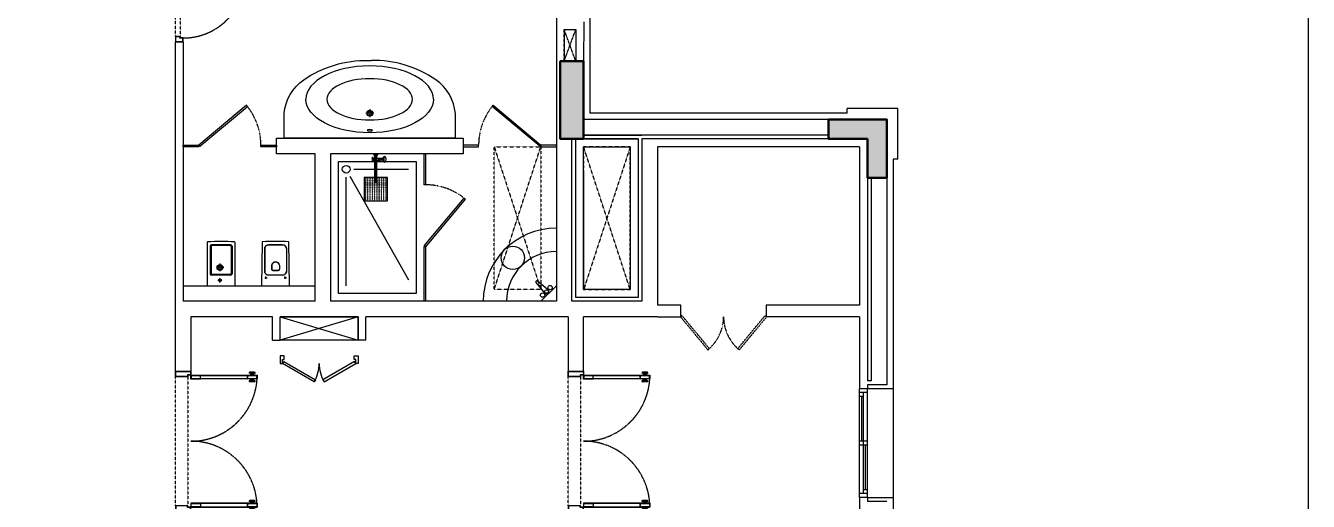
# Model space of a CAD drawing. Header units: inches. Extents: x 274057 to 444617, y 490067 to 635630.
# Drawn here: x 428122 to 444617, y 616971 to 623095 of the extents above; entities that cross this region are included whole.
import ezdxf
from ezdxf.enums import TextEntityAlignment as Align

# ---------------------------------------------------------------- set-up
doc = ezdxf.new("R2010")
doc.units = ezdxf.units.IN
doc.header["$MEASUREMENT"] = 0
doc.set_wipeout_variables(frame=1)
for name, pattern in [('CENTER', [2, 1.25, -0.25, 0.25, -0.25]), ('HIDDEN', [0.375, 0.25, -0.125]), ('HIDDEN2', [0.1875, 0.125, -0.0625]), ('XREF-HOTEL GUEST RM_OPT-1$0$M-HIDDEN', [1.875, 1.25, -0.625]), ('XREF-HOTEL GUEST RM_OPT-1$0$M-PHANTOM', [12.5, 6.25, -1.25, 1.25, -1.25, 1.25, -1.25])]:
    doc.linetypes.add(name, pattern=pattern)
for name, color, linetype, lineweight in [('A-DOOR', 134, 'Continuous', 18), ('A-FLOR-FIXT', 114, 'Continuous', 9), ('A-FLOR-LEVL', 4, 'Continuous', 18), ('A-FLOR-TILE', 8, 'Continuous', 9), ('A-GLAZ', 134, 'Continuous', 18), ('A-SHAFT', 3, 'HIDDEN2', 18), ('A-WALL-TILE', 8, 'Continuous', 9), ('CQ wooh hatch', 8, 'HIDDEN', 18), ('XREF-V2-FF_COLS$0$A-COLS', 8, 'Continuous', 40), ('XREF-V2-FF_COLS$0$A-COLS-PATT', 253, 'Continuous', 20)]:
    doc.layers.add(name, color=color, linetype=linetype, lineweight=lineweight)
for name, color, linetype in [('A-FURN', 253, 'Continuous'), ('A-WALL', 7, 'Continuous'), ('WIPEOUT', 2, 'Continuous')]:
    doc.layers.add(name, color=color, linetype=linetype)
doc.styles.add('9999-DIM-SPC', font='simplex.shx', dxfattribs={"width": 0.75})
doc.dimstyles.new('0100-D-SPC', dxfattribs={"dimscale": 100, "dimtxt": 2, "dimasz": 2, "dimexe": 1, "dimexo": 2, "dimgap": 1, "dimtad": 1, "dimrnd": 0.05, "dimzin": 1, "dimdsep": 46, "dimtxsty": '9999-DIM-SPC', "dimblk": 'OBLIQUE', "dimcen": 2, "dimdle": 1, "dimclrd": 256, "dimclre": 252, "dimclrt": 256, "dimazin": 2, "dimtfac": 1, "dimtofl": 0, "dimtmove": 0, "dimatfit": 3, "dimfxl": 0.1, "dimtolj": 1, "dimtzin": 0, "dimlwd": 0, "dimlwe": 0, "dimarcsym": 0})

# ---------------------------------------------------------------- blocks, each defined once
blk = doc.blocks.new('_Oblique')
at = {"color": 0, "linetype": 'ByBlock', "lineweight": -2}
blk.add_line((-0.5, -0.5), (0.5, 0.5), dxfattribs=at)
blk = doc.blocks.new('*U54')
at = {"color": 253, "linetype": 'HIDDEN2'}
for p, q in [((277107, 499842, 0), (276924, 500580, 0)), ((276982, 500594, 0), (277166, 499856, 0))]:
    blk.add_line(p, q, dxfattribs=at)
at = {"layer": 'A-DOOR'}
for p, q in [((277016, 500623, 0), (277792, 500816, 0)), ((277021, 500620, 0), (277789, 500811, 0)), ((277800, 500771, 0), (277789, 500811, 0)), ((277792, 500816, 0), (277804, 500768, 0)), ((277804, 500768, 0), (277792, 500816, 0)), ((277792, 500816, 0), (277792, 500816, 0)), ((277028, 500575, 0), (277016, 500623, 0)), ((277804, 500768, 0), (277028, 500575, 0)), ((277800, 500771, 0), (277031, 500579, 0)), ((277683, 500742, 0), (277673, 500782, 0))]:
    blk.add_line(p, q, dxfattribs=at)
at = {"layer": 'A-DOOR', "elevation": 0}
for points in [[(277719, 500844), (277611, 500817, -0.414214), (277606, 500820), (277603, 500832, -0.414214), (277606, 500837), (277715, 500864, -0.414214), (277719, 500861), (277722, 500849, -0.414214)], [(277753, 500709), (277645, 500682, 0.414214), (277642, 500677), (277645, 500665, 0.414214), (277649, 500662), (277758, 500689, 0.414214), (277761, 500694), (277758, 500706, 0.414214)]]:
    blk.add_lwpolyline(points, format="xyb", close=True, dxfattribs=at)
at = {"layer": 'A-DOOR', "elevation": 0, "flags": 128}
for points in [[(277673, 500782), (277683, 500742), (277800, 500771), (277789, 500811)], [(277021, 500620), (277031, 500579), (277148, 500608), (277137, 500649)]]:
    blk.add_lwpolyline(points, close=True, dxfattribs=at)
at = {"layer": 'A-DOOR', "elevation": 0}
for points in [[(277744, 500804), (277676, 500787), (277683, 500799), (277732, 500811)], [(277731, 500814), (277730, 500819), (277681, 500807), (277683, 500802)], [(277715, 500817), (277709, 500842), (277689, 500837), (277696, 500812)], [(277004, 500672), (277016, 500623), (276977, 500613), (276982, 500594), (276924, 500580), (276907, 500647)], [(277001, 500667), (277011, 500626), (276972, 500616), (276977, 500597), (276927, 500584), (276912, 500645)], [(277756, 500756), (277688, 500739), (277700, 500731), (277749, 500743)], [(277749, 500741), (277751, 500736), (277702, 500724), (277701, 500729)], [(277736, 500731), (277743, 500706), (277723, 500701), (277717, 500726)], [(277221, 499798), (277209, 499847), (277170, 499837), (277166, 499856), (277107, 499842), (277124, 499774)], [(277216, 499801), (277206, 499842), (277167, 499832), (277163, 499852), (277112, 499839), (277127, 499779)]]:
    blk.add_lwpolyline(points, close=True, dxfattribs=at)
at = {"layer": 'A-DOOR', "linetype": 'CENTER', "ltscale": 0.4}
blk.add_arc((277015, 500625, 0), 802, 284.0148, 10.2328, dxfattribs=at)
blk = doc.blocks.new('360x570 wc-flat-1')
blk.add_wipeout([(-144862, 73402), (-144862, 73754), (-144857, 73758), (-144301, 73751), (-144296, 73747), (-144292, 73578), (-144296, 73410), (-144300, 73406), (-144858, 73398)]).dxf.layer = 'WIPEOUT'
for p, q in [((-144774, 73703), (-144744, 73703)), ((-144759, 73718), (-144759, 73688)), ((-144725, 73488), (-144725, 73668)), ((-144385, 73718), (-144675, 73718)), ((-144664, 73612), (-144664, 73544)), ((-144598, 73627), (-144649, 73627)), ((-144335, 73488), (-144335, 73668)), ((-144774, 73453), (-144744, 73453)), ((-144759, 73438), (-144759, 73468)), ((-144385, 73438), (-144675, 73438)), ((-144598, 73529), (-144649, 73529))]:
    blk.add_line(p, q)
at = {"flags": 128}
blk.add_lwpolyline([(-144862, 73402, 0.414214), (-144858, 73398), (-144857, 73398), (-144301, 73406), (-144300, 73406, 0.39943), (-144296, 73410, 0.026126), (-144296, 73747, 0.39943), (-144300, 73751), (-144301, 73751), (-144857, 73758), (-144858, 73758, 0.414214), (-144862, 73754)], format="xyb", close=True, dxfattribs=at)
for points in [[(-144385, 73438), (-144675, 73438, -0.414214), (-144725, 73488), (-144725, 73668, -0.414214), (-144675, 73718), (-144385, 73718, -0.414214), (-144335, 73668), (-144335, 73488, -0.414214)], [(-144598, 73529), (-144649, 73529, -0.414214), (-144664, 73544), (-144664, 73612, -0.414214), (-144649, 73627), (-144598, 73627, -0.899264)]]:
    blk.add_lwpolyline(points, format="xyb", close=True)
for centre in [(-144759, 73703), (-144759, 73703), (-144759, 73453), (-144759, 73453)]:
    blk.add_circle(centre, 7.5)
for centre, radius, start, end in [((-144675, 73668), 50, 90, 180), ((-144649, 73612), 15, 90, 180), ((-144604, 73578), 49.3, 276.0722, 83.9278), ((-144385, 73668), 50, 0, 90), ((-144675, 73488), 50, 180, 270), ((-144649, 73544), 15, 180, 270), ((-144385, 73488), 50, 270, 0)]:
    blk.add_arc(centre, radius, start, end)
blk = doc.blocks.new('360x570 bidet-flat-1')
blk.add_wipeout([(-141861, 71781), (-142419, 71781), (-142419, 72141), (-141861, 72141), (-141854, 72135), (-141849, 71961), (-141854, 71788)]).dxf.layer = 'WIPEOUT'
for p, q in [((-142282, 71838), (-142282, 72084)), ((-141909, 72101), (-142265, 72101)), ((-141912, 72091), (-142262, 72091)), ((-141892, 71838), (-141892, 72084)), ((-142272, 71841), (-142272, 72081)), ((-141902, 71841), (-141902, 72081)), ((-141909, 71821), (-142265, 71821)), ((-141912, 71831), (-142262, 71831))]:
    blk.add_line(p, q)
at = {"ltscale": 30}
for p, q in [((-142375, 71976), (-142323, 71976)), ((-142349, 71950), (-142349, 72002)), ((-142133, 71976), (-142233, 71976)), ((-142184, 71927), (-142184, 72006))]:
    blk.add_line(p, q, dxfattribs=at)
at = {"flags": 128}
blk.add_lwpolyline([(-142419, 71781), (-141861, 71781, 0.399035), (-141854, 71788, 0.026808), (-141854, 72135, 0.399035), (-141861, 72141), (-142419, 72141)], format="xyb", close=True, dxfattribs=at)
for centre, radius in [((-142349, 71976), 17.5), ((-142184, 71976), 37.5), ((-142184, 71976), 26)]:
    blk.add_circle(centre, radius)
for centre, radius, start, end in [((-142265, 72084), 17, 90, 180), ((-142262, 72081), 10, 90, 180), ((-141912, 72081), 10, 0, 90), ((-141909, 72084), 17, 0, 90), ((-142265, 71838), 17, 180, 270), ((-142262, 71841), 10, 180, 270), ((-141912, 71841), 10, 270, 0), ((-141909, 71838), 17, 270, 0)]:
    blk.add_arc(centre, radius, start, end)
blk = doc.blocks.new('*E12')
at = {"color": 0, "linetype": 'Continuous', "lineweight": 30, "extrusion": (0, 0, -1)}
for centre, major_axis, ratio, start_param, end_param in [((-3, 34), (0.048, -0.498), 0.095735, 1.580043, 3.141593), ((-3, 34), (-0.048, 0.498), 0.048068, 4.721659, 6.283185), ((-3, -34), (0.024, 0.499), 0.096154, 4.268175, 4.70774)]:
    blk.add_ellipse(centre, major_axis=major_axis, ratio=ratio, start_param=start_param, end_param=end_param, dxfattribs=at)
at = {"color": 0, "linetype": 'Continuous', "lineweight": 30}
blk.add_ellipse((-3, -34), major_axis=(0.048, 0.498), ratio=0.048068, start_param=1.575445, end_param=3.141593, dxfattribs=at)
blk = doc.blocks.new('XREF-HOTEL GUEST RM_OPT-1$0$HOLE')
at = {"extrusion": (0.001334, 0.001979, 0.999997)}
for radius, start, end in [(0.0025, 39.9885, 219.9885), (0.0025, 219.9885, 39.9885), (0.00213, 39.9885, 219.9885), (0.00213, 219.9885, 39.9885), (0.00113, 219.9885, 39.9885), (0.00113, 39.9885, 219.9885)]:
    blk.add_arc((0, 0), radius, start, end, dxfattribs=at)
blk = doc.blocks.new('XREF-HOTEL GUEST RM_OPT-1$0$SHO-RAIN-HEAD')
blk.add_lwpolyline([(-0.15, 0), (0.15, 0), (0.15, 0.3), (-0.15, 0.3)], close=True)
at = {"rotation": 89.99999999058507}
for p in [(-0.131, 0.285), (-0.131, 0.27), (-0.131, 0.255), (-0.131, 0.24), (-0.131, 0.225), (-0.131, 0.21), (-0.131, 0.195), (-0.131, 0.18), (-0.131, 0.165), (-0.102, 0.285), (-0.102, 0.27), (-0.102, 0.255), (-0.102, 0.24), (-0.102, 0.225), (-0.102, 0.21), (-0.102, 0.195), (-0.102, 0.18), (-0.102, 0.165), (-0.073, 0.285), (-0.073, 0.27), (-0.073, 0.255), (-0.073, 0.24), (-0.073, 0.225), (-0.073, 0.21), (-0.073, 0.195), (-0.073, 0.18), (-0.073, 0.165), (-0.044, 0.285), (-0.044, 0.27), (-0.044, 0.255), (-0.044, 0.24), (-0.044, 0.225), (-0.044, 0.21), (-0.044, 0.195), (-0.044, 0.18), (-0.044, 0.165), (-0.015, 0.285), (-0.015, 0.27), (-0.015, 0.255), (-0.015, 0.24), (-0.015, 0.225), (-0.015, 0.21), (-0.015, 0.195), (-0.015, 0.18), (-0.015, 0.165), (0.015, 0.285), (0.015, 0.27), (0.015, 0.255), (0.015, 0.24), (0.015, 0.225), (0.015, 0.21), (0.015, 0.195), (0.015, 0.18), (0.015, 0.165), (0.044, 0.285), (0.044, 0.27), (0.044, 0.255), (0.044, 0.24), (0.044, 0.225), (0.044, 0.21), (0.044, 0.195), (0.044, 0.18), (0.044, 0.165), (0.073, 0.285), (0.073, 0.27), (0.073, 0.255), (0.073, 0.24), (0.073, 0.225), (0.073, 0.21), (0.073, 0.195), (0.073, 0.18), (0.073, 0.165), (0.102, 0.285), (0.102, 0.27), (0.102, 0.255), (0.102, 0.24), (0.102, 0.225), (0.102, 0.21), (0.102, 0.195), (0.102, 0.18), (0.102, 0.165), (0.131, 0.285), (0.131, 0.27), (0.131, 0.255), (0.131, 0.24), (0.131, 0.225), (0.131, 0.21), (0.131, 0.195), (0.131, 0.18), (0.131, 0.165)]:
    blk.add_blockref('XREF-HOTEL GUEST RM_OPT-1$0$HOLE', p, dxfattribs=at)
for p in [(-0.131, 0.15), (-0.102, 0.15), (-0.073, 0.15), (-0.044, 0.15), (-0.015, 0.15), (0.015, 0.15), (0.044, 0.15), (0.073, 0.15), (0.102, 0.15), (0.131, 0.15)]:
    blk.add_blockref('XREF-HOTEL GUEST RM_OPT-1$0$HOLE', p)
at = {"xscale": -1, "rotation": 89.99999948823634}
for p in [(-0.131, 0.135), (-0.131, 0.12), (-0.131, 0.105), (-0.131, 0.09), (-0.131, 0.075), (-0.131, 0.06), (-0.131, 0.045), (-0.131, 0.03), (-0.131, 0.015), (-0.102, 0.135), (-0.102, 0.12), (-0.102, 0.105), (-0.102, 0.09), (-0.102, 0.075), (-0.102, 0.06), (-0.102, 0.045), (-0.102, 0.03), (-0.102, 0.015), (-0.073, 0.135), (-0.073, 0.12), (-0.073, 0.105), (-0.073, 0.09), (-0.073, 0.075), (-0.073, 0.06), (-0.073, 0.045), (-0.073, 0.03), (-0.073, 0.015), (-0.044, 0.135), (-0.044, 0.12), (-0.044, 0.105), (-0.044, 0.09), (-0.044, 0.075), (-0.044, 0.06), (-0.044, 0.045), (-0.044, 0.03), (-0.044, 0.015), (-0.015, 0.135), (-0.015, 0.12), (-0.015, 0.105), (-0.015, 0.09), (-0.015, 0.075), (-0.015, 0.06), (-0.015, 0.045), (-0.015, 0.03), (-0.015, 0.015), (0.015, 0.135), (0.015, 0.12), (0.015, 0.105), (0.015, 0.09), (0.015, 0.075), (0.015, 0.06), (0.015, 0.045), (0.015, 0.03), (0.015, 0.015), (0.044, 0.135), (0.044, 0.12), (0.044, 0.105), (0.044, 0.09), (0.044, 0.075), (0.044, 0.06), (0.044, 0.045), (0.044, 0.03), (0.044, 0.015), (0.073, 0.135), (0.073, 0.12), (0.073, 0.105), (0.073, 0.09), (0.073, 0.075), (0.073, 0.06), (0.073, 0.045), (0.073, 0.03), (0.073, 0.015), (0.102, 0.135), (0.102, 0.12), (0.102, 0.105), (0.102, 0.09), (0.102, 0.075), (0.102, 0.06), (0.102, 0.045), (0.102, 0.03), (0.102, 0.015), (0.131, 0.135), (0.131, 0.12), (0.131, 0.105), (0.131, 0.09), (0.131, 0.075), (0.131, 0.06), (0.131, 0.045), (0.131, 0.03), (0.131, 0.015)]:
    blk.add_blockref('XREF-HOTEL GUEST RM_OPT-1$0$HOLE', p, dxfattribs=at)
blk = doc.blocks.new('shower 2')
at = {"linetype": 'Continuous', "lineweight": 30, "extrusion": (-0.001334, -0.001979, 0.999997)}
for p, q in [((-353, 11, 0), (-35, 11, 0)), ((-35, 12, 0), (-30, 15, 0)), ((-35, 12, 0), (-35, 0, 0)), ((-35, 0, 0), (-35, -12, 0)), ((-30, 15, 0), (-30, 15, 0)), ((-29, 15, 0), (-30, 15, 0)), ((-30, 15, 0), (-30, 15, 0)), ((-30, 15, 0), (-30, 15, 0)), ((-29, 3, 0), (-30, 2, 0)), ((-30, 2, 0), (-30, 1, 0)), ((-30, 1, 0), (-30, 0, 0)), ((-30, 0, 0), (-30, -1, 0)), ((-28, 15, 0), (-29, 15, 0)), ((-29, 15, 0), (-29, 15, 0)), ((-28, 7, 0), (-29, 6, 0)), ((-29, 6, 0), (-29, 4, 0)), ((-29, 4, 0), (-29, 3, 0)), ((-27, 15, 0), (-28, 15, 0)), ((-28, 15, 0), (-28, 15, 0)), ((-27, 8, 0), (-28, 7, 0)), ((-26, 15, 0), (-27, 15, 0)), ((-26, 9, 0), (-27, 8, 0)), ((-25, 15, 0), (-26, 15, 0)), ((-26, 15, 0), (-26, 15, 0)), ((-25, 11, 0), (-26, 10, 0)), ((-26, 10, 0), (-26, 9, 0)), ((-24, 15, 0), (-25, 15, 0)), ((-24, 12, 0), (-25, 11, 0)), ((-23, 15, 0), (-24, 15, 0)), ((-23, 13, 0), (-24, 12, 0)), ((-22, 15, 0), (-23, 15, 0)), ((-22, 13, 0), (-23, 13, 0)), ((-21, 15, 0), (-22, 15, 0)), ((-21, 14, 0), (-22, 13, 0)), ((-20, 16, 0), (-21, 15, 0)), ((-20, 15, 0), (-21, 14, 0)), ((-19, 16, 0), (-20, 16, 0)), ((-19, 15, 0), (-20, 15, 0)), ((-19, 16, 0), (-18, 16, 0)), ((0, 34, 0), (-3, 34, 0)), ((-2, 34, 0), (-3, 34, 0)), ((-3, 33, 0), (-3, 34, 0)), ((-3, 34, 0), (-3, 34, 0)), ((-3, 34, 0), (-3, 34, 0)), ((-3, 34, 0), (-3, 34, 0)), ((-1, 34, 0), (-2, 34, 0)), ((-2, 34, 0), (-2, 34, 0)), ((-2, 34, 0), (-2, 34, 0)), ((0, 34, 0), (-1, 34, 0)), ((-1, 34, 0), (-1, 34, 0)), ((0, -34, 0), (0, 34, 0)), ((0, 34, 0), (0, 34, 0)), ((0, 34, 0), (0, 34, 0)), ((-35, -10, 0), (-353, -10, 0)), ((-30, -15, 0), (-35, -12, 0)), ((-30, -1, 0), (-30, -2, 0)), ((-30, -2, 0), (-29, -3, 0)), ((-29, -15, 0), (-30, -15, 0)), ((-30, -15, 0), (-30, -15, 0)), ((-30, -15, 0), (-30, -15, 0)), ((-29, -3, 0), (-29, -5, 0)), ((-29, -5, 0), (-28, -6, 0)), ((-28, -15, 0), (-29, -15, 0)), ((-29, -15, 0), (-29, -15, 0)), ((-29, -15, 0), (-29, -15, 0)), ((-28, -6, 0), (-28, -7, 0)), ((-28, -7, 0), (-27, -8, 0)), ((-27, -15, 0), (-28, -15, 0)), ((-27, -8, 0), (-26, -9, 0)), ((-26, -15, 0), (-27, -15, 0)), ((-26, -9, 0), (-26, -10, 0)), ((-26, -10, 0), (-25, -11, 0)), ((-25, -15, 0), (-26, -15, 0)), ((-26, -15, 0), (-26, -15, 0)), ((-25, -11, 0), (-24, -12, 0)), ((-24, -15, 0), (-25, -15, 0)), ((-24, -12, 0), (-23, -12, 0)), ((-23, -15, 0), (-24, -15, 0)), ((-23, -12, 0), (-22, -13, 0)), ((-22, -15, 0), (-23, -15, 0)), ((-22, -13, 0), (-21, -14, 0)), ((-21, -15, 0), (-22, -15, 0)), ((-21, -14, 0), (-20, -15, 0)), ((-20, -16, 0), (-21, -15, 0)), ((-20, -15, 0), (-19, -15, 0)), ((-19, -16, 0), (-20, -16, 0)), ((-18, -16, 0), (-19, -16, 0)), ((-3, -33, 0), (-3, -34, 0)), ((0, -34, 0), (-3, -34, 0)), ((-3, -34, 0), (-2, -34, 0)), ((-3, -34, 0), (-3, -34, 0)), ((-3, -34, 0), (-3, -34, 0)), ((-3, -34, 0), (-3, -34, 0)), ((-3, -34, 0), (-2, -34, 0)), ((-2, -34, 0), (-2, -34, 0)), ((-2, -34, 0), (-2, -34, 0)), ((-2, -34, 0), (-1, -34, 0)), ((-1, -34, 0), (-1, -34, 0)), ((-1, -34, 0), (0, -34, 0)), ((0, -34, 0), (0, -34, 0)), ((0, -34, 0), (0, -34, 0))]:
    blk.add_line(p, q, dxfattribs=at)
at = {"extrusion": (0.001334, 0.001979, -0.999997)}
for p, q in [((-35, 11, 0), (-248, 11, 0)), ((-30, 15, 0), (-35, 12, 0)), ((-35, 12, 0), (-35, 11, 0)), ((-26, 15, 0), (-30, 15, 0)), ((-23, 15, 0), (-26, 15, 0)), ((-20, 16, 0), (-23, 15, 0)), ((-18, 17, 0), (-20, 16, 0)), ((-15, 18, 0), (-18, 17, 0)), ((-13, 20, 0), (-15, 18, 0)), ((-11, 22, 0), (-13, 20, 0)), ((-10, 24, 0), (-11, 22, 0)), ((-7, 28, 0), (-10, 24, 0)), ((-4, 32, 0), (-7, 28, 0)), ((-3, 34, 0), (-4, 33, 0)), ((-4, 33, 0), (-4, 32, 0)), ((0, 34, 0), (-3, 34, 0)), ((-3, 34, 0), (-3, 34, 0)), ((0, -34, 0), (0, 34, 0)), ((-249, -10, 0), (-35, -10, 0)), ((-35, -10, 0), (-35, -12, 0)), ((-35, -12, 0), (-30, -15, 0)), ((-30, -15, 0), (-25, -15, 0)), ((-25, -15, 0), (-24, -15, 0)), ((-24, -15, 0), (-21, -15, 0)), ((-21, -15, 0), (-19, -16, 0)), ((-19, -16, 0), (-17, -17, 0)), ((-17, -17, 0), (-15, -18, 0)), ((-15, -18, 0), (-14, -19, 0)), ((-14, -19, 0), (-12, -20, 0)), ((-12, -20, 0), (-11, -22, 0)), ((-11, -22, 0), (-9, -25, 0)), ((-9, -25, 0), (-3, -33, 0)), ((-3, -33, 0), (-3, -34, 0)), ((-3, -34, 0), (-3, -34, 0)), ((-3, -34, 0), (-3, -34, 0)), ((-3, -34, 0), (-2, -34, 0)), ((-2, -34, 0), (0, -34, 0))]:
    blk.add_line(p, q, dxfattribs=at)
for p, q in [((-99, 37, 0), (-99, 41, 0)), ((-99, 41, 0), (-46, 41, 0)), ((-46, 37, 0), (-99, 37, 0)), ((-89, 41, 0), (-89, 43, 0)), ((-89, 43, 0), (-56, 43, 0)), ((-56, 41, 0), (-89, 41, 0)), ((-89, 41, 0), (-89, 37, 0)), ((-87, -60, 0), (-87, 20, 0)), ((-87, 20, 0), (-57, 20, 0)), ((-79, 27, 0), (-79, 23, 0)), ((-66, 23, 0), (-79, 23, 0)), ((-67, 23, 0), (-78, 23, 0)), ((-78, 23, 0), (-78, 20, 0)), ((-78, 20, 0), (-67, 20, 0)), ((-72, 41, 0), (-72, 37, 0)), ((-67, 20, 0), (-67, 23, 0)), ((-66, 27, 0), (-66, 23, 0)), ((-57, 20, 0), (-57, -60, 0)), ((-21, 9, 0), (-57, 9, 0)), ((-56, 43, 0), (-56, 41, 0)), ((-56, 41, 0), (-56, 37, 0)), ((-46, 41, 0), (-46, 37, 0)), ((-21, -9, 0), (-21, 9, 0)), ((-3, 23, 0), (-5, 23, 0)), ((-5, 23, 0), (-5, -22, 0)), ((0, 23, 0), (-3, 23, 0)), ((0, -22, 0), (0, 23, 0)), ((0, -20, 0), (0, 20, 0)), ((-84, -60, 0), (-87, -60, 0)), ((-84, -89, 0), (-84, -47, 0)), ((-61, -88, 0), (-61, -47, 0)), ((-57, -60, 0), (-61, -60, 0)), ((-21, -9, 0), (-57, -9, 0)), ((-5, -22, 0), (0, -22, 0))]:
    blk.add_line(p, q)
at = {"linetype": 'XREF-HOTEL GUEST RM_OPT-1$0$M-PHANTOM', "ltscale": 0.25}
blk.add_line((-92, 0, 0), (3, 0, 0), dxfattribs=at)
at = {"linetype": 'Continuous', "lineweight": 0, "extrusion": (-0.001334, -0.001979, 0.999997)}
for p, q in [((-18, 16, 0), (-30, 11, 0)), ((-30, 15, 0), (-30, 11, 0)), ((-30, 11, 0), (-30, 1, 0)), ((-18, 17, 0), (-19, 16, 0)), ((-19, 15, 0), (-18, 16, 0)), ((-16, 17, 0), (-18, 17, 0)), ((-18, 16, 0), (-17, 16, 0)), ((-17, 16, 0), (-16, 17, 0)), ((-16, 17, 0), (-15, 18, 0)), ((-15, 18, 0), (-16, 17, 0)), ((-15, 18, 0), (-14, 19, 0)), ((-14, 19, 0), (-15, 18, 0)), ((-15, 18, 0), (-15, 18, 0)), ((-13, 20, 0), (-14, 19, 0)), ((-14, 19, 0), (-13, 19, 0)), ((-12, 21, 0), (-13, 20, 0)), ((-13, 19, 0), (-12, 20, 0)), ((-12, 21, 0), (-11, 22, 0)), ((-11, 22, 0), (-12, 21, 0)), ((-12, 20, 0), (-12, 21, 0)), ((-10, 24, 0), (-11, 23, 0)), ((-11, 22, 0), (-10, 23, 0)), ((-11, 23, 0), (-11, 22, 0)), ((-11, 22, 0), (-11, 22, 0)), ((-10, 24, 0), (-9, 25, 0)), ((-9, 25, 0), (-10, 24, 0)), ((-10, 23, 0), (-10, 24, 0)), ((-9, 25, 0), (-8, 26, 0)), ((-8, 26, 0), (-9, 25, 0)), ((-7, 28, 0), (-8, 27, 0)), ((-8, 26, 0), (-7, 27, 0)), ((-8, 27, 0), (-8, 26, 0)), ((-8, 26, 0), (-8, 26, 0)), ((-7, 28, 0), (-6, 29, 0)), ((-6, 29, 0), (-7, 28, 0)), ((-7, 27, 0), (-7, 28, 0)), ((-5, 31, 0), (-6, 30, 0)), ((-6, 29, 0), (-6, 30, 0)), ((-6, 30, 0), (-5, 30, 0)), ((-6, 30, 0), (-6, 29, 0)), ((-5, 31, 0), (-4, 32, 0)), ((-4, 32, 0), (-5, 31, 0)), ((-5, 30, 0), (-5, 31, 0)), ((-4, 33, 0), (-3, 34, 0)), ((-4, 32, 0), (-4, 33, 0)), ((-3, 33, 0), (-4, 32, 0)), ((-3, 34, 0), (-3, 34, 0)), ((-3, 34, 0), (-3, -34, 0)), ((-30, -11, 0), (-30, -1, 0)), ((-30, -15, 0), (-30, -11, 0)), ((-30, -11, 0), (-18, -16, 0)), ((-18, -16, 0), (-19, -15, 0)), ((-19, -16, 0), (-18, -17, 0)), ((-17, -16, 0), (-18, -16, 0)), ((-18, -17, 0), (-17, -17, 0)), ((-16, -17, 0), (-17, -16, 0)), ((-17, -17, 0), (-15, -18, 0)), ((-15, -17, 0), (-16, -17, 0)), ((-15, -18, 0), (-15, -17, 0)), ((-14, -19, 0), (-15, -18, 0)), ((-15, -18, 0), (-14, -19, 0)), ((-13, -19, 0), (-14, -19, 0)), ((-14, -19, 0), (-13, -20, 0)), ((-12, -20, 0), (-13, -19, 0)), ((-13, -20, 0), (-12, -21, 0)), ((-12, -21, 0), (-12, -20, 0)), ((-11, -22, 0), (-12, -21, 0)), ((-12, -21, 0), (-11, -22, 0)), ((-10, -23, 0), (-11, -22, 0)), ((-11, -22, 0), (-11, -22, 0)), ((-11, -22, 0), (-11, -23, 0)), ((-11, -23, 0), (-10, -24, 0)), ((-10, -24, 0), (-10, -23, 0)), ((-9, -25, 0), (-10, -24, 0)), ((-10, -24, 0), (-9, -25, 0)), ((-8, -26, 0), (-9, -25, 0)), ((-9, -25, 0), (-8, -26, 0)), ((-7, -27, 0), (-8, -26, 0)), ((-8, -26, 0), (-8, -26, 0)), ((-8, -26, 0), (-8, -27, 0)), ((-8, -27, 0), (-7, -28, 0)), ((-7, -28, 0), (-7, -27, 0)), ((-6, -29, 0), (-7, -28, 0)), ((-7, -28, 0), (-6, -29, 0)), ((-6, -30, 0), (-6, -29, 0)), ((-6, -29, 0), (-6, -30, 0)), ((-5, -30, 0), (-6, -30, 0)), ((-6, -30, 0), (-5, -31, 0)), ((-5, -31, 0), (-5, -30, 0)), ((-4, -32, 0), (-5, -31, 0)), ((-5, -31, 0), (-4, -32, 0)), ((-4, -33, 0), (-4, -32, 0)), ((-4, -32, 0), (-3, -33, 0)), ((-3, -34, 0), (-4, -33, 0)), ((-3, -34, 0), (-3, -34, 0))]:
    blk.add_line(p, q, dxfattribs=at)
at = {"linetype": 'XREF-HOTEL GUEST RM_OPT-1$0$M-HIDDEN', "ltscale": 0.5}
for radius in [6.11, 5.13]:
    blk.add_circle((-72, -47, 0), radius, dxfattribs=at)
at = {"linetype": 'Continuous', "lineweight": 30, "extrusion": (-0.001334, -0.001979, 0.999997)}
for centre, radius, start, end in [((-353, 0), 16, 41, 318.9714), ((-353, 0), 11.7, 64.2904, 295.6811), ((-353, 0), 10.5, 89.9857, 269.9857), ((1, -34), 4.16, 175.9021, 181.4831)]:
    blk.add_arc(centre, radius, start, end, dxfattribs=at)
for centre, radius, start, end in [((-98, 10, 0), 26.7, 51.5252, 92.5925), ((-86, 25, 0), 6.96, 15.1941, 51.3964), ((-59, 25, 0), 6.96, 128.5915, 164.7938), ((-47, 10, 0), 26.7, 87.3953, 128.4626), ((-21, 25, 0), 16, 269.4119, 352.1585), ((-72, -122, 0), 35.2, 6.7256, 173.2622), ((-73, -47, 0), 11.6, 359.9939, 179.9939), ((-72, -109, 0), 35.2, 71.1377, 109.6435), ((-22, -26, 0), 17.1, 10.8821, 87.5231)]:
    blk.add_arc(centre, radius, start, end)
at = {"linetype": 'XREF-HOTEL GUEST RM_OPT-1$0$M-HIDDEN', "ltscale": 0.5}
for centre, radius, start, end in [((-73, -47, 0), 11.6, 179.9939, 359.9939), ((-72, -113, 0), 35.2, 71.1377, 109.6435), ((-72, -116, 0), 35.2, 71.1377, 109.6435), ((-72, -119, 0), 35.2, 71.1377, 109.6435), ((-72, -121, 0), 35.2, 71.1377, 109.6435)]:
    blk.add_arc(centre, radius, start, end, dxfattribs=at)
blk.add_ellipse((-72, -118, 0), major_axis=(-35, 0), ratio=0.308649, start_param=-1.570796, end_param=4.712389)
at = {"xscale": 1000, "yscale": 1000, "zscale": 1000, "rotation": 89.99717731048788}
blk.add_blockref('XREF-HOTEL GUEST RM_OPT-1$0$SHO-RAIN-HEAD', (-308, 0, 0), dxfattribs=at)
at = {"extrusion": (0.001334, 0.001979, -0.999997), "xscale": -1, "zscale": -1, "rotation": 0.01425796790616829}
blk.add_blockref('*E12', (0, 0), dxfattribs=at)
blk = doc.blocks.new('duravit')
at = {"lineweight": 0}
for p, q in [((5.1, 27), (-4.9, 27)), ((0, 32.2), (0, 22.1))]:
    blk.add_line(p, q, dxfattribs=at)
for radius in [3.75, 2.6]:
    blk.add_circle((0, 27), radius, dxfattribs=at)
blk.add_ellipse((0, 45), major_axis=(-82, 0), ratio=0.52439, start_param=3.141593, end_param=6.283185, dxfattribs=at)
at = {"lineweight": 0, "extrusion": (0, 0, -1)}
for centre, major_axis, ratio in [((0, 45), (-55, 0), 0.483138), ((0, 5.2), (3.5, 0.05), 0.25727)]:
    blk.add_ellipse(centre, major_axis=major_axis, ratio=ratio, dxfattribs=at)
blk.add_ellipse((0, 45), major_axis=(-82, 0), ratio=0.52439, start_param=3.141593, end_param=6.283185, dxfattribs=at)
blk = doc.blocks.new('A$C6E713930')
for points in [[(10, 1000), (0, 1000), (0, 970), (50, 970), (50, 950), (100, 950), (100, 1000), (90, 1000)], [(-209, 548), (-235, 563), (0, 970), (26, 955)], [(-209, 452), (-235, 437), (0, 30), (26, 45)], [(0, 0), (0, 30), (50, 30), (50, 50), (100, 50), (100, 0)]]:
    blk.add_lwpolyline(points, close=True)
for centre, start, end in [((0, 970), 240, 270), ((0, 30), 90, 120)]:
    blk.add_arc(centre, 470, start, end)
blk = doc.blocks.new('stonecladding')
at = {"layer": 'A-WALL-TILE'}
for p, q in [((39160, 38013, 0), (39160, 34736, 0)), ((42470, 34736, 0), (39160, 34736, 0)), ((42470, 34736, 0), (42470, 34796, 0)), ((43120, 34796, 0), (42470, 34796, 0)), ((43120, 34146, 0), (43120, 34796, 0)), ((43120, 34146, 0), (43060, 34146, 0)), ((43060, 34146, 0), (43060, 26836, 0))]:
    blk.add_line(p, q, dxfattribs=at)
blk = doc.blocks.new('*U62')
at = {"color": 253, "linetype": 'HIDDEN2'}
for p, q in [((276734, 492726, 0), (278345, 493127, 0)), ((278384, 492972, 0), (276773, 492571, 0))]:
    blk.add_line(p, q, dxfattribs=at)
at = {"layer": 'A-DOOR'}
for p, q in [((278084, 493956, 0), (278103, 493879, 0)), ((278093, 493938, 0), (278103, 493940, 0)), ((278093, 493938, 0), (278103, 493899, 0)), ((278150, 493996, 0), (278101, 493984, 0)), ((278101, 493984, 0), (278150, 493996, 0)), ((278101, 493984, 0), (278306, 493159, 0)), ((278103, 493940, 0), (278112, 493901, 0)), ((278103, 493899, 0), (278112, 493901, 0)), ((278106, 493981, 0), (278147, 493991, 0)), ((278106, 493981, 0), (278309, 493164, 0)), ((278106, 493941, 0), (278111, 493942, 0)), ((278106, 493941, 0), (278116, 493902, 0)), ((278116, 493902, 0), (278121, 493904, 0)), ((278135, 493864, 0), (278176, 493874, 0)), ((278350, 493174, 0), (278147, 493991, 0)), ((278355, 493171, 0), (278150, 493996, 0)), ((278165, 493956, 0), (278160, 493954, 0)), ((278165, 493956, 0), (278174, 493917, 0)), ((278178, 493959, 0), (278168, 493957, 0)), ((278168, 493957, 0), (278178, 493918, 0)), ((278174, 493917, 0), (278169, 493916, 0)), ((278177, 493979, 0), (278197, 493902, 0)), ((278178, 493959, 0), (278188, 493920, 0)), ((278188, 493920, 0), (278178, 493918, 0)), ((276483, 493558, 0), (276502, 493480, 0)), ((276492, 493539, 0), (276501, 493542, 0)), ((276492, 493539, 0), (276501, 493501, 0)), ((276548, 493597, 0), (276500, 493585, 0)), ((276500, 493585, 0), (276548, 493597, 0)), ((276705, 492760, 0), (276500, 493585, 0)), ((276501, 493542, 0), (276511, 493503, 0)), ((276545, 493592, 0), (276505, 493582, 0)), ((276708, 492765, 0), (276505, 493582, 0)), ((276505, 493543, 0), (276510, 493544, 0)), ((276505, 493543, 0), (276515, 493504, 0)), ((276545, 493592, 0), (276749, 492775, 0)), ((276548, 493597, 0), (276754, 492772, 0)), ((276563, 493557, 0), (276559, 493556, 0)), ((276563, 493557, 0), (276573, 493518, 0)), ((276577, 493561, 0), (276567, 493558, 0)), ((276567, 493558, 0), (276577, 493519, 0)), ((276576, 493581, 0), (276595, 493503, 0)), ((276577, 493561, 0), (276587, 493522, 0)), ((276501, 493501, 0), (276511, 493503, 0)), ((276515, 493504, 0), (276520, 493505, 0)), ((276574, 493476, 0), (276534, 493466, 0)), ((276573, 493518, 0), (276568, 493517, 0)), ((276587, 493522, 0), (276577, 493519, 0)), ((278306, 493159, 0), (278355, 493171, 0)), ((276754, 492772, 0), (276705, 492760, 0))]:
    blk.add_line(p, q, dxfattribs=at)
at = {"layer": 'A-DOOR', "elevation": 0}
for points in [[(278072, 493945), (278087, 493883)], [(278080, 493953), (278098, 493879)], [(278183, 493979), (278201, 493905)], [(278194, 493975), (278209, 493913)], [(276470, 493546), (276486, 493484)], [(276479, 493555), (276497, 493481)], [(276581, 493580), (276600, 493506)], [(276593, 493577), (276608, 493515)]]:
    blk.add_lwpolyline(points, dxfattribs=at)
for points in [[(278084, 493956), (278103, 493879, -2.191511)], [(278177, 493979), (278197, 493902, 2.191511)], [(276483, 493558), (276502, 493480, -2.191511)], [(276576, 493581), (276595, 493503, 2.191511)]]:
    blk.add_lwpolyline(points, format="xyb", dxfattribs=at)
at = {"layer": 'A-DOOR', "elevation": 0, "flags": 128}
for points in [[(278176, 493874), (278135, 493864), (278106, 493981), (278147, 493991)], [(276534, 493466), (276574, 493476), (276545, 493592), (276505, 493582)], [(278350, 493174), (278309, 493164), (278280, 493280), (278321, 493290)], [(276708, 492765), (276749, 492775), (276720, 492892), (276679, 492882)]]:
    blk.add_lwpolyline(points, close=True, dxfattribs=at)
at = {"layer": 'A-DOOR', "elevation": 0}
for points in [[(278403, 493183), (278355, 493171), (278364, 493132), (278345, 493127), (278384, 492972), (278452, 492989)], [(278400, 493178), (278360, 493168), (278369, 493129), (278350, 493124), (278387, 492977), (278447, 492992)], [(276657, 492748), (276705, 492760), (276715, 492722), (276734, 492726), (276773, 492571), (276705, 492554)], [(276661, 492745), (276702, 492756), (276712, 492717), (276731, 492722), (276768, 492574), (276708, 492559)]]:
    blk.add_lwpolyline(points, close=True, dxfattribs=at)
at = {"layer": 'A-DOOR', "linetype": 'CENTER', "ltscale": 0.4}
for centre, start, end in [((278358, 493170, 0), 107.5205, 193.8938), ((276703, 492759, 0), 14.0491, 100.4224)]:
    blk.add_arc(centre, 853, start, end, dxfattribs=at)
at = {"layer": 'A-DOOR'}
for centre, start, end in [((278105, 493920, 0), 120.2316, 143.7632), ((278105, 493920, 0), 244.1796, 267.7112), ((278176, 493938, 0), 64.1796, 87.7112), ((278176, 493938, 0), 300.2316, 323.7632), ((276504, 493522, 0), 120.2316, 143.7632), ((276574, 493539, 0), 64.1796, 87.7112), ((276504, 493522, 0), 244.1796, 267.7112), ((276574, 493539, 0), 300.2316, 323.7632)]:
    blk.add_arc(centre, 41.7, start, end, dxfattribs=at)
blk = doc.blocks.new('*U53')
for p, q in [((0, -3), (0, 3)), ((-3, 0), (3, 0))]:
    blk.add_line(p, q)
at = {"color": 252, "const_width": 1.5}
for points in [[(-0.75, 0, -0.414214), (0, 0.75, -1)], [(0, -0.75, 0.414214), (0.75, 0, 1)]]:
    blk.add_lwpolyline(points, format="xyb", dxfattribs=at)
blk.add_circle((0, 0), 1.5)
at = {"insert": (-113.12, 100), "char_height": 200, "attachment_point": 3, "style": '9999-DIM-SPC'}
blk.add_mtext('\\A1;', dxfattribs=at)
at = {"style": '9999-DIM-SPC', "width": 0.75}
blk.add_attdef('0000.00', text='', height=2, dxfattribs=at).set_placement((-3.66, 0.5), align=Align.RIGHT)
blk.add_attdef('X.X.X', text='', height=2, dxfattribs=at).set_placement((-9.01, -0.5), align=Align.TOP_RIGHT)
blk.add_leader([(0, 0), (-7.67, 0), (-12.51, 0)], dimstyle='0100-D-SPC', override={"dimgap": 1, "dimtad": 0, "dimldrblk": 'None'})
blk = doc.blocks.new('first floor villa 2')
at = {"layer": 'XREF-V2-FF_COLS$0$A-COLS-PATT'}
for points in [[(124095, 48612), (123795, 48612), (123795, 49612), (124095, 49612)], [(127745, 48612), (127745, 48112), (127995, 48112), (127995, 48862), (127245, 48862), (127245, 48612)]]:
    blk.add_hatch(color=256, dxfattribs=at).paths.add_polyline_path(points)
at = {"layer": 'A-FLOR-FIXT', "lineweight": 0}
for p, q in [((121325, 49622), (121365, 49622)), ((122062, 48022), (122042, 48022)), ((122062, 47222), (122042, 47222)), ((118945, 46722), (120642, 46722)), ((123607, 46617), (123484, 46763)), ((123650, 46660), (123503, 46783)), ((123545, 46522), (123745, 46722))]:
    blk.add_line(p, q, dxfattribs=at)
for points in [[(120245, 48938, -0.225915), (120496, 49373, -0.157468), (121325, 49622, -0.157468)], [(122446, 48938, 0.225915), (122194, 49373, 0.157468), (121365, 49622, 0.157468)]]:
    blk.add_lwpolyline(points, format="xyb", dxfattribs=at)
for points in [[(119158, 48517), (119772, 49029), (119759, 49045), (119145, 48532), (119158, 48517)], [(123532, 48517), (122918, 49029), (122931, 49045), (123545, 48532), (123532, 48517)], [(122445, 48946), (122445, 48622), (120245, 48622), (120245, 48946)], [(122042, 48422), (122042, 48022)], [(122062, 48422), (122062, 48022)], [(122046, 47235), (122559, 47849), (122574, 47836), (122062, 47222), (122046, 47235)], [(122042, 47222), (122042, 46522)], [(122062, 47222), (122062, 46522)]]:
    blk.add_lwpolyline(points, dxfattribs=at)
for points in [[(118945, 48532), (119145, 48532), (119145, 48512), (118945, 48512)], [(119945, 48532), (120145, 48532), (120145, 48512), (119945, 48512)], [(122745, 48532), (122545, 48532), (122545, 48512), (122745, 48512)], [(123745, 48532), (123545, 48532), (123545, 48512), (123745, 48512)]]:
    blk.add_lwpolyline(points, close=True, dxfattribs=at)
for centre, radius in [((123185, 47082), 150), ((123665, 46699), 27.5), ((123568, 46602), 27.5), ((123619, 46648), 22.7)]:
    blk.add_circle(centre, radius, dxfattribs=at)
at = {"layer": 'A-FLOR-FIXT', "color": 8, "linetype": 'HIDDEN', "lineweight": 0, "ltscale": 0.2}
for centre, start, end in [((119145, 48532), 0.0001, 39.8718), ((123545, 48532), 140.1282, 179.9999), ((122062, 47222), 50.1282, 89.9999)]:
    blk.add_arc(centre, 800, start, end, dxfattribs=at)
at = {"layer": 'A-FLOR-FIXT', "lineweight": 0}
for centre, radius, start, end in [((123745, 46522), 941, 90, 180), ((123745, 46522), 641, 90, 180), ((123493, 46773), 13.5, 44.4001, 225.9786), ((123616, 46651), 34.6, 255.1894, 15.1894)]:
    blk.add_arc(centre, radius, start, end, dxfattribs=at)
at = {"layer": 'A-FLOR-TILE'}
for p, q in [((121142, 48222), (121842, 48222)), ((121042, 46722), (121042, 48122)), ((121091, 48135), (121842, 46800)), ((120195, 46322), (121195, 46022)), ((121195, 46322), (120195, 46022))]:
    blk.add_line(p, q, dxfattribs=at)
blk.add_lwpolyline([(120942, 48322), (121942, 48322), (121942, 46622), (120942, 46622)], close=True, dxfattribs=at)
blk.add_circle((121042, 48222), 50, dxfattribs=at)
at = {"layer": 'A-GLAZ'}
for p, q in [((127645, 43997, 0), (127645, 45397, 0)), ((127645, 43997, 0), (127645, 45397, 0)), ((127745, 43997, 0), (127745, 45397, 0)), ((127745, 43997, 0), (127745, 45397, 0)), ((127745, 45347, 0), (127645, 45347, 0)), ((127745, 45347, 0), (127645, 45347, 0)), ((127695, 45297, 0), (127645, 45297, 0)), ((127695, 45297, 0), (127645, 45297, 0)), ((127670, 45297, 0), (127670, 44721)), ((127670, 45297, 0), (127670, 44721)), ((127695, 44047, 0), (127695, 45347, 0)), ((127695, 44047, 0), (127695, 45347, 0)), ((127745, 44721), (127645, 44721)), ((127745, 44721), (127645, 44721)), ((127745, 44671), (127645, 44671)), ((127745, 44671), (127645, 44671)), ((127720, 44097, 0), (127720, 44671)), ((127720, 44097, 0), (127720, 44671)), ((127745, 44047, 0), (127645, 44047, 0)), ((127745, 44047, 0), (127645, 44047, 0)), ((127745, 44097, 0), (127695, 44097, 0)), ((127745, 44097, 0), (127695, 44097, 0))]:
    blk.add_line(p, q, dxfattribs=at)
at = {"layer": 'A-SHAFT'}
for p, q in [((123995, 49612, 0), (123845, 50022, 0)), ((123845, 49612, 0), (123995, 50022, 0)), ((122945, 46672), (123545, 48512)), ((122945, 48512), (123545, 46672)), ((124695, 46672), (124095, 48512)), ((124695, 48512), (124095, 46672))]:
    blk.add_line(p, q, dxfattribs=at)
at = {"layer": 'A-SHAFT', "elevation": 0}
blk.add_lwpolyline([(123845, 50022), (123995, 50022), (123995, 49612), (123845, 49612)], close=True, dxfattribs=at)
at = {"layer": 'A-SHAFT'}
for points in [[(122945, 48512), (123545, 48512), (123545, 46672), (122945, 46672)], [(124695, 48512), (124095, 48512), (124095, 46672), (124695, 46672)]]:
    blk.add_lwpolyline(points, close=True, dxfattribs=at)
at = {"layer": 'A-SHAFT', "linetype": 'ByBlock'}
blk.add_lwpolyline([(120195, 46322), (121195, 46322), (121195, 46022), (120195, 46022)], close=True, dxfattribs=at)
at = {"layer": 'A-WALL'}
for p, q in [((123747, 50169), (123745, 46522)), ((124097, 50119, 0), (124095, 49612, 0)), ((118845, 49862), (118945, 49862)), ((118845, 45622), (118845, 49862)), ((118945, 49862), (118945, 46522)), ((127245, 48862), (124095, 48862)), ((124095, 46672), (124095, 48512)), ((127645, 48512), (125045, 48512)), ((127645, 48512), (127645, 46472)), ((124095, 48177), (124095, 46672)), ((127995, 48112), (127995, 45447, 0)), ((120642, 46522), (118945, 46522)), ((123745, 46522), (120842, 46522)), ((126443, 46472), (126443, 46322)), ((127645, 46472), (126443, 46472)), ((120095, 46322), (119045, 46322)), ((119045, 46322), (119045, 45622)), ((120095, 46022), (120095, 46322)), ((121195, 46322), (120195, 46322)), ((120195, 46022), (120195, 46322)), ((121195, 46022), (121195, 46322)), ((123895, 46322), (121295, 46322)), ((121295, 46022), (121295, 46322)), ((123895, 46322), (123895, 45622)), ((124695, 46322), (124095, 46322)), ((124095, 45622), (124095, 46322)), ((127645, 46322), (126443, 46322)), ((127645, 46322), (127645, 45397, 0)), ((120095, 46022), (120195, 46022)), ((121295, 46022), (121195, 46022)), ((118845, 45622), (119045, 45622)), ((123895, 45622), (124095, 45622)), ((127745, 45397, 0), (127645, 45397, 0)), ((127745, 45447, 0), (127745, 45397, 0)), ((127995, 45447, 0), (127745, 45447, 0)), ((127645, 43997, 0), (127645, 40882)), ((127745, 43997, 0), (127645, 43997, 0)), ((127745, 43997, 0), (127745, 43947)), ((127995, 43947, 0), (127745, 43947, 0))]:
    blk.add_line(p, q, dxfattribs=at)
at = {"layer": 'A-WALL', "color": 1}
for p, q in [((123845, 50022), (123845, 49612, 0)), ((123845, 50022), (123995, 50022)), ((123995, 50022), (123995, 49612, 0)), ((127245, 48662), (124095, 48662)), ((124795, 48612), (124095, 48612)), ((127245, 48612), (124845, 48612)), ((127745, 48112), (127745, 45497, 0)), ((127795, 48112), (127795, 45497, 0)), ((127795, 45497, 0), (127745, 45497, 0))]:
    blk.add_line(p, q, dxfattribs=at)
for points in [[(124095, 48662), (124845, 48662)], [(124845, 48612), (124845, 46522), (123945, 46522), (123945, 48612)], [(124095, 48612), (124795, 48612), (124795, 46572), (123995, 46572), (123995, 48612)]]:
    blk.add_lwpolyline(points, dxfattribs=at)
at = {"layer": 'A-WALL'}
for points in [[(120642, 48422), (120145, 48422), (120145, 48622), (122545, 48622), (122545, 48422), (120842, 48422)], [(125045, 48512), (125045, 46472)], [(120642, 46522), (120642, 48422)], [(120842, 48422), (120842, 46522)], [(125045, 46322), (125347, 46322), (125347, 46472), (125045, 46472)], [(125045, 46322), (124095, 46322)]]:
    blk.add_lwpolyline(points, dxfattribs=at)
blk.add_lwpolyline([(124095, 48512), (124695, 48512), (124695, 46672), (124095, 46672)], close=True, dxfattribs=at)
at = {"layer": 'A-WALL-TILE'}
for p, q in [((128075, 45397, 0), (127745, 45397, 0)), ((127745, 43997, 0), (128075, 43997, 0))]:
    blk.add_line(p, q, dxfattribs=at)
at = {"layer": 'CQ wooh hatch', "linetype": 'HIDDEN', "ltscale": 0.2}
for points in [[(125342, 46322), (125693, 45898), (125712, 45914), (125361, 46338)], [(126448, 46322), (126098, 45898), (126078, 45914), (126429, 46338)]]:
    blk.add_lwpolyline(points, close=True, dxfattribs=at)
for centre, start, end in [((125343, 46324), 309.3803, 359.8286), ((126447, 46324), 180.1714, 230.6197)]:
    blk.add_arc(centre, 552, start, end, dxfattribs=at)
at = {"layer": 'XREF-V2-FF_COLS$0$A-COLS', "elevation": 0}
for points in [[(124095, 48612), (123795, 48612), (123795, 49612), (124095, 49612)], [(124095, 48612), (123795, 48612), (123795, 49612), (124095, 49612)], [(127245, 48862), (127995, 48862), (127995, 48112), (127745, 48112), (127745, 48612), (127245, 48612), (127245, 48862)], [(127245, 48862), (127995, 48862), (127995, 48112), (127745, 48112), (127745, 48612), (127245, 48612), (127245, 48862)]]:
    blk.add_lwpolyline(points, close=True, dxfattribs=at)
at = {"layer": 'A-DOOR'}
for name, p, rotation in [('*U54', (-270745, -368219, 0), 346.0285767170143), ('*U62', (-292330, 433062, 0), 256.0285767170143), ('A$C6E713930', (121195, 45722), 90), ('*U62', (-287280, 433062, 0), 256.0285767170143)]:
    blk.add_blockref(name, p, dxfattribs=dict(at, rotation=rotation))
at = {"layer": 'A-FLOR-FIXT', "lineweight": 0, "xscale": 10.00000000000001, "yscale": 10.00000000000001, "zscale": 10.00000000000001}
blk.add_blockref('duravit', (121345, 48672), dxfattribs=at)
at = {"layer": 'A-FLOR-FIXT', "lineweight": 0, "rotation": 90}
blk.add_blockref('shower 2', (121422, 48422), dxfattribs=at)
at = {"layer": 'A-FLOR-LEVL'}
ref = blk.add_blockref('*U53', (110524, 35136, 0), dxfattribs=dict(at, xscale=-95.99999999999986, yscale=95.9999999999998, zscale=95.99999999999979, rotation=359.9999986568113))
ref.add_attrib('0000.00', 'FFL+1.50', dxfattribs={"layer": '0', "height": 192, "rotation": 360, "style": '9999-DIM-SPC', "width": 0.75}).set_placement((111726, 35184, 0), align=Align.RIGHT)
ref.add_attrib('X.X.X', 'SSL+1.40', dxfattribs={"layer": '0', "height": 192, "rotation": 360, "style": '9999-DIM-SPC', "width": 0.75}).set_placement((111726, 35088, 0), align=Align.TOP_RIGHT)
at = {"layer": 'A-FLOR-FIXT', "rotation": 90}
for name, p in [('360x570 bidet-flat-1', (191395, 189141)), ('360x570 wc-flat-1', (193712, 191584))]:
    blk.add_blockref(name, p, dxfattribs=at)
at = {"layer": 'Defpoints'}
blk.add_lwpolyline([(133415, 62606), (85015, 62606), (85015, 14206), (133415, 14206)], close=True, dxfattribs=at)
at = {"layer": 'A-WALL'}
blk.add_blockref('stonecladding', (85015, 14206), dxfattribs=at)

msp = doc.modelspace()

# ---------------------------------------------------------------- block references
at = {"layer": 'A-FURN'}
msp.add_blockref('first floor villa 2', (311201.6, 573024), dxfattribs=at)

doc.saveas('drawing.dxf')
